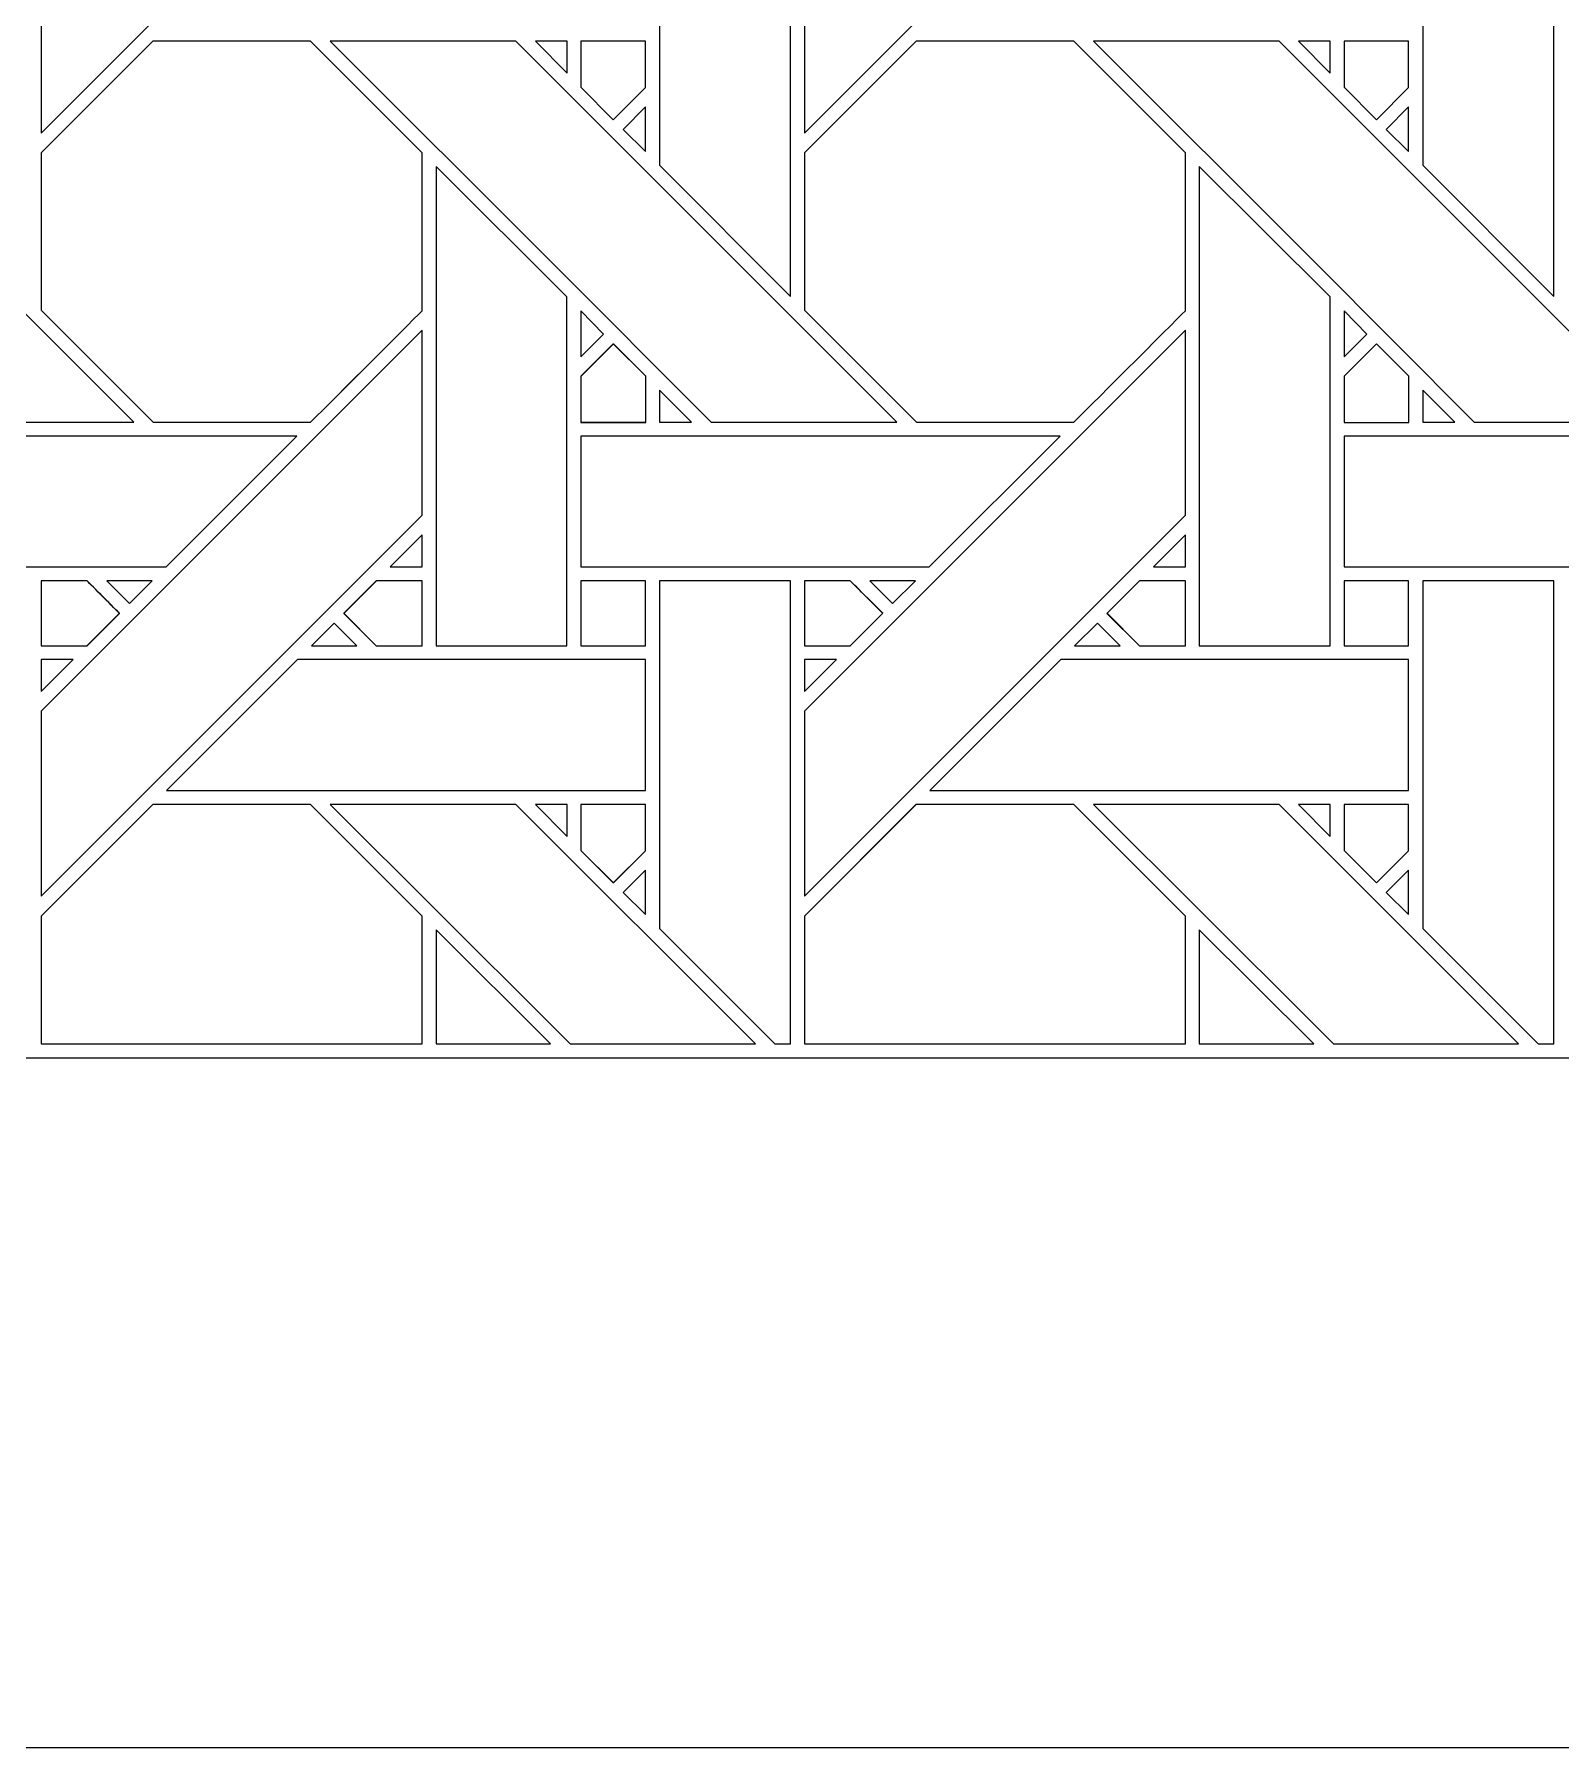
# Model space of a CAD drawing. Header units: inches. Extents: x 3.4 to 21.4, y 0.1 to 18.1.
# Drawn here: x 7.868 to 9.766, y 0.095 to 2.225 of the extents above; entities that cross this region are included whole.
import ezdxf

# ---------------------------------------------------------------- set-up
doc = ezdxf.new("R2010")
doc.units = ezdxf.units.IN
doc.header["$MEASUREMENT"] = 0
doc.layers.add('Design', color=7, linetype='Continuous', lineweight=0)

msp = doc.modelspace()

# ---------------------------------------------------------------- linework, layer by layer
at = {"layer": 'Design'}
for points, knots in [([(3.3829, 18.0948), (3.3829, 18.0948), (3.3829, 0.0948), (3.3829, 0.0948), (3.3829, 0.0948), (21.3829, 0.0948), (21.3829, 0.0948), (21.3829, 0.0948), (21.3829, 18.0948), (21.3829, 18.0948), (21.3829, 18.0948), (3.3829, 18.0948), (3.3829, 18.0948)], [0, 0, 0, 0, 1, 1, 1, 2, 2, 2, 3, 3, 3, 4, 4, 4, 4]), ([(4.2402, 17.2374), (4.2402, 17.2374), (4.2402, 0.9521), (4.2402, 0.9521), (4.2402, 0.9521), (20.5255, 0.9521), (20.5255, 0.9521), (20.5255, 0.9521), (20.5255, 17.2374), (20.5255, 17.2374), (20.5255, 17.2374), (4.2402, 17.2374), (4.2402, 17.2374)], [0, 0, 0, 0, 1, 1, 1, 2, 2, 2, 3, 3, 3, 4, 4, 4, 4]), ([(7.8768, 2.332), (7.8768, 2.332), (8.3504, 2.8056), (8.3504, 2.8056), (8.3504, 2.8056), (8.3504, 2.5756), (8.3504, 2.5756), (8.3504, 2.5756), (7.8768, 2.1019), (7.8768, 2.1019), (7.8768, 2.1019), (7.8768, 2.332), (7.8768, 2.332)], [0, 0, 0, 0, 1, 1, 1, 2, 2, 2, 3, 3, 3, 4, 4, 4, 4]), ([(8.8255, 2.332), (8.8255, 2.332), (9.2992, 2.8056), (9.2992, 2.8056), (9.2992, 2.8056), (9.2992, 2.5756), (9.2992, 2.5756), (9.2992, 2.5756), (8.8255, 2.1019), (8.8255, 2.1019), (8.8255, 2.1019), (8.8255, 2.332), (8.8255, 2.332)], [0, 0, 0, 0, 1, 1, 1, 2, 2, 2, 3, 3, 3, 4, 4, 4, 4]), ([(8.8083, 2.4941), (8.8083, 2.4941), (8.8083, 1.899), (8.8083, 1.899), (8.8083, 1.899), (8.6454, 2.0619), (8.6454, 2.0619), (8.6454, 2.0619), (8.6454, 2.4941), (8.6454, 2.4941), (8.6454, 2.4941), (8.8083, 2.4941), (8.8083, 2.4941)], [0, 0, 0, 0, 1, 1, 1, 2, 2, 2, 3, 3, 3, 4, 4, 4, 4]), ([(9.7571, 2.4941), (9.7571, 2.4941), (9.7571, 1.899), (9.7571, 1.899), (9.7571, 1.899), (9.5942, 2.0619), (9.5942, 2.0619), (9.5942, 2.0619), (9.5942, 2.4941), (9.5942, 2.4941), (9.5942, 2.4941), (9.7571, 2.4941), (9.7571, 2.4941)], [0, 0, 0, 0, 1, 1, 1, 2, 2, 2, 3, 3, 3, 4, 4, 4, 4]), ([(7.5616, 1.9425), (7.5616, 1.9425), (7.2872, 2.2162), (7.2872, 2.2162), (7.2872, 2.2162), (7.5181, 2.2162), (7.5181, 2.2162), (7.5181, 2.2162), (7.9918, 1.7426), (7.9918, 1.7426), (7.9918, 1.7426), (7.7608, 1.7426), (7.7608, 1.7426), (7.7608, 1.7426), (7.5616, 1.9425), (7.5616, 1.9425)], [0, 0, 0, 0, 1, 1, 1, 2, 2, 2, 3, 3, 3, 4, 4, 4, 5, 5, 5, 5]), ([(8.2117, 1.7425), (8.2117, 1.7425), (8.016, 1.7425), (8.016, 1.7425), (8.016, 1.7425), (7.8767, 1.8817), (7.8767, 1.8817), (7.8767, 1.8817), (7.8767, 2.0774), (7.8767, 2.0774), (7.8767, 2.0774), (8.0154, 2.2161), (8.0154, 2.2161), (8.0154, 2.2161), (8.2117, 2.2161), (8.2117, 2.2161), (8.2117, 2.2161), (8.3504, 2.0775), (8.3504, 2.0775), (8.3504, 2.0775), (8.3504, 1.8812), (8.3504, 1.8812), (8.3326, 1.8633), (8.2207, 1.7516), (8.2117, 1.7425)], [0, 0, 0, 0, 1, 1, 1, 2, 2, 2, 3, 3, 3, 4, 4, 4, 5, 5, 5, 6, 6, 6, 7, 7, 7, 8, 8, 8, 8]), ([(7.8768, 1.8818), (7.8768, 1.8818), (7.8768, 2.0775), (7.8768, 2.0775), (7.8768, 2.0775), (8.0154, 2.2161), (8.0154, 2.2161), (8.0154, 2.2161), (8.2117, 2.2161), (8.2117, 2.2161), (8.2117, 2.2161), (8.3504, 2.0775), (8.3504, 2.0775), (8.3504, 2.0775), (8.3504, 1.8812), (8.3504, 1.8812), (8.3324, 1.8632), (8.2206, 1.7515), (8.2117, 1.7425), (8.2117, 1.7425), (8.016, 1.7425), (8.016, 1.7425), (8.016, 1.7425), (7.8768, 1.8818), (7.8768, 1.8818)], [0, 0, 0, 0, 1, 1, 1, 2, 2, 2, 3, 3, 3, 4, 4, 4, 5, 5, 5, 6, 6, 6, 7, 7, 7, 8, 8, 8, 8]), ([(8.5103, 1.9425), (8.5103, 1.9425), (8.2359, 2.2162), (8.2359, 2.2162), (8.2359, 2.2162), (8.4669, 2.2162), (8.4669, 2.2162), (8.4669, 2.2162), (8.9405, 1.7426), (8.9405, 1.7426), (8.9405, 1.7426), (8.7095, 1.7426), (8.7095, 1.7426), (8.7095, 1.7426), (8.5103, 1.9425), (8.5103, 1.9425)], [0, 0, 0, 0, 1, 1, 1, 2, 2, 2, 3, 3, 3, 4, 4, 4, 5, 5, 5, 5]), ([(8.5304, 2.2162), (8.5304, 2.2162), (8.5304, 2.1764), (8.5304, 2.1764), (8.5304, 2.1764), (8.491, 2.2162), (8.491, 2.2162), (8.491, 2.2162), (8.5304, 2.2162), (8.5304, 2.2162)], [0, 0, 0, 0, 1, 1, 1, 2, 2, 2, 3, 3, 3, 3]), ([(8.6278, 2.2162), (8.6278, 2.2162), (8.6278, 2.1586), (8.6278, 2.1586), (8.6278, 2.1586), (8.5879, 2.1186), (8.5879, 2.1186), (8.5879, 2.1186), (8.5476, 2.159), (8.5476, 2.159), (8.5476, 2.159), (8.5476, 2.2162), (8.5476, 2.2162), (8.5476, 2.2162), (8.6278, 2.2162), (8.6278, 2.2162)], [0, 0, 0, 0, 1, 1, 1, 2, 2, 2, 3, 3, 3, 4, 4, 4, 5, 5, 5, 5]), ([(8.5879, 2.1186), (8.5879, 2.1186), (8.5476, 2.159), (8.5476, 2.159), (8.5476, 2.159), (8.5476, 2.2162), (8.5476, 2.2162), (8.5476, 2.2162), (8.6278, 2.2162), (8.6278, 2.2162), (8.6278, 2.2162), (8.6278, 2.1586), (8.6278, 2.1586), (8.6278, 2.1586), (8.5879, 2.1186), (8.5879, 2.1186)], [0, 0, 0, 0, 1, 1, 1, 2, 2, 2, 3, 3, 3, 4, 4, 4, 5, 5, 5, 5]), ([(9.1604, 1.7425), (9.1604, 1.7425), (8.9647, 1.7425), (8.9647, 1.7425), (8.9647, 1.7425), (8.8254, 1.8818), (8.8254, 1.8818), (8.8254, 1.8818), (8.8254, 2.0775), (8.8254, 2.0775), (8.8254, 2.0775), (8.9642, 2.2162), (8.9642, 2.2162), (8.9642, 2.2162), (9.1604, 2.2162), (9.1604, 2.2162), (9.1604, 2.2162), (9.2991, 2.0774), (9.2991, 2.0774), (9.2991, 2.0774), (9.2991, 1.8812), (9.2991, 1.8812), (9.2813, 1.8633), (9.1694, 1.7516), (9.1604, 1.7425)], [0, 0, 0, 0, 1, 1, 1, 2, 2, 2, 3, 3, 3, 4, 4, 4, 5, 5, 5, 6, 6, 6, 7, 7, 7, 8, 8, 8, 8]), ([(8.8254, 1.8818), (8.8254, 1.8818), (8.8254, 2.0775), (8.8254, 2.0775), (8.8254, 2.0775), (8.9642, 2.2162), (8.9642, 2.2162), (8.9642, 2.2162), (9.1604, 2.2162), (9.1604, 2.2162), (9.1604, 2.2162), (9.2991, 2.0774), (9.2991, 2.0774), (9.2991, 2.0774), (9.2991, 1.8812), (9.2991, 1.8812), (9.2813, 1.8633), (9.1694, 1.7516), (9.1604, 1.7425), (9.1604, 1.7425), (8.9647, 1.7425), (8.9647, 1.7425), (8.9647, 1.7425), (8.8254, 1.8818), (8.8254, 1.8818)], [0, 0, 0, 0, 1, 1, 1, 2, 2, 2, 3, 3, 3, 4, 4, 4, 5, 5, 5, 6, 6, 6, 7, 7, 7, 8, 8, 8, 8]), ([(9.459, 1.9425), (9.459, 1.9425), (9.1847, 2.2162), (9.1847, 2.2162), (9.1847, 2.2162), (9.4156, 2.2162), (9.4156, 2.2162), (9.4156, 2.2162), (9.8892, 1.7426), (9.8892, 1.7426), (9.8892, 1.7426), (9.6582, 1.7426), (9.6582, 1.7426), (9.6582, 1.7426), (9.459, 1.9425), (9.459, 1.9425)], [0, 0, 0, 0, 1, 1, 1, 2, 2, 2, 3, 3, 3, 4, 4, 4, 5, 5, 5, 5]), ([(9.4791, 2.2162), (9.4791, 2.2162), (9.4791, 2.1764), (9.4791, 2.1764), (9.4791, 2.1764), (9.4397, 2.2162), (9.4397, 2.2162), (9.4397, 2.2162), (9.4791, 2.2162), (9.4791, 2.2162)], [0, 0, 0, 0, 1, 1, 1, 2, 2, 2, 3, 3, 3, 3]), ([(9.5766, 2.2162), (9.5766, 2.2162), (9.5766, 2.1586), (9.5766, 2.1586), (9.5766, 2.1586), (9.5366, 2.1186), (9.5366, 2.1186), (9.5366, 2.1186), (9.4963, 2.159), (9.4963, 2.159), (9.4963, 2.159), (9.4963, 2.2162), (9.4963, 2.2162), (9.4963, 2.2162), (9.5766, 2.2162), (9.5766, 2.2162)], [0, 0, 0, 0, 1, 1, 1, 2, 2, 2, 3, 3, 3, 4, 4, 4, 5, 5, 5, 5]), ([(9.5366, 2.1186), (9.5366, 2.1186), (9.4963, 2.159), (9.4963, 2.159), (9.4963, 2.159), (9.4963, 2.2162), (9.4963, 2.2162), (9.4963, 2.2162), (9.5766, 2.2162), (9.5766, 2.2162), (9.5766, 2.2162), (9.5766, 2.1586), (9.5766, 2.1586), (9.5766, 2.1586), (9.5366, 2.1186), (9.5366, 2.1186)], [0, 0, 0, 0, 1, 1, 1, 2, 2, 2, 3, 3, 3, 4, 4, 4, 5, 5, 5, 5]), ([(8.6279, 2.1344), (8.6279, 2.1344), (8.6279, 2.0792), (8.6279, 2.0792), (8.6279, 2.0792), (8.6001, 2.1066), (8.6001, 2.1066), (8.6001, 2.1066), (8.6279, 2.1344), (8.6279, 2.1344)], [0, 0, 0, 0, 1, 1, 1, 2, 2, 2, 3, 3, 3, 3]), ([(9.5766, 2.1344), (9.5766, 2.1344), (9.5766, 2.0792), (9.5766, 2.0792), (9.5766, 2.0792), (9.5488, 2.1066), (9.5488, 2.1066), (9.5488, 2.1066), (9.5766, 2.1344), (9.5766, 2.1344)], [0, 0, 0, 0, 1, 1, 1, 2, 2, 2, 3, 3, 3, 3]), ([(8.5303, 1.8983), (8.5303, 1.8983), (8.5303, 1.4646), (8.5303, 1.4646), (8.5303, 1.4646), (8.3676, 1.4646), (8.3676, 1.4646), (8.3676, 1.4646), (8.3676, 2.0604), (8.3676, 2.0604), (8.3676, 2.0604), (8.5303, 1.8983), (8.5303, 1.8983)], [0, 0, 0, 0, 1, 1, 1, 2, 2, 2, 3, 3, 3, 4, 4, 4, 4]), ([(9.4791, 1.8983), (9.4791, 1.8983), (9.4791, 1.4646), (9.4791, 1.4646), (9.4791, 1.4646), (9.3163, 1.4646), (9.3163, 1.4646), (9.3163, 1.4646), (9.3163, 2.0604), (9.3163, 2.0604), (9.3163, 2.0604), (9.4791, 1.8983), (9.4791, 1.8983)], [0, 0, 0, 0, 1, 1, 1, 2, 2, 2, 3, 3, 3, 4, 4, 4, 4]), ([(8.5476, 1.824), (8.5476, 1.824), (8.5476, 1.8808), (8.5476, 1.8808), (8.5476, 1.8808), (8.5758, 1.8522), (8.5758, 1.8522), (8.5758, 1.8522), (8.5476, 1.824), (8.5476, 1.824)], [0, 0, 0, 0, 1, 1, 1, 2, 2, 2, 3, 3, 3, 3]), ([(9.4964, 1.824), (9.4964, 1.824), (9.4964, 1.8808), (9.4964, 1.8808), (9.4964, 1.8808), (9.5246, 1.8522), (9.5246, 1.8522), (9.5246, 1.8522), (9.4964, 1.824), (9.4964, 1.824)], [0, 0, 0, 0, 1, 1, 1, 2, 2, 2, 3, 3, 3, 3]), ([(7.8768, 1.3833), (7.8768, 1.3833), (8.3504, 1.8569), (8.3504, 1.8569), (8.3504, 1.8569), (8.3504, 1.6268), (8.3504, 1.6268), (8.3504, 1.6268), (7.8768, 1.1532), (7.8768, 1.1532), (7.8768, 1.1532), (7.8768, 1.3833), (7.8768, 1.3833)], [0, 0, 0, 0, 1, 1, 1, 2, 2, 2, 3, 3, 3, 4, 4, 4, 4]), ([(9.2992, 1.8569), (9.2992, 1.8569), (9.2992, 1.6268), (9.2992, 1.6268), (9.2992, 1.6268), (8.8255, 1.1532), (8.8255, 1.1532), (8.8255, 1.1532), (8.8255, 1.3833), (8.8255, 1.3833), (8.8255, 1.3833), (9.2992, 1.8569), (9.2992, 1.8569)], [0, 0, 0, 0, 1, 1, 1, 2, 2, 2, 3, 3, 3, 4, 4, 4, 4]), ([(8.5475, 1.7422), (8.5475, 1.7422), (8.5475, 1.7995), (8.5475, 1.7995), (8.5475, 1.7995), (8.5879, 1.8399), (8.5879, 1.8399), (8.5879, 1.8399), (8.6282, 1.7996), (8.6282, 1.7996), (8.6282, 1.7996), (8.6282, 1.7422), (8.6282, 1.7422), (8.6282, 1.7422), (8.5475, 1.7422), (8.5475, 1.7422)], [0, 0, 0, 0, 1, 1, 1, 2, 2, 2, 3, 3, 3, 4, 4, 4, 5, 5, 5, 5]), ([(8.588, 1.84), (8.588, 1.84), (8.6282, 1.7996), (8.6282, 1.7996), (8.6282, 1.7996), (8.6282, 1.7425), (8.6282, 1.7425), (8.6282, 1.7425), (8.5476, 1.7425), (8.5476, 1.7425), (8.5476, 1.7425), (8.5476, 1.7996), (8.5476, 1.7996), (8.5476, 1.7996), (8.588, 1.84), (8.588, 1.84)], [0, 0, 0, 0, 1, 1, 1, 2, 2, 2, 3, 3, 3, 4, 4, 4, 5, 5, 5, 5]), ([(9.4963, 1.7423), (9.4963, 1.7423), (9.4963, 1.7996), (9.4963, 1.7996), (9.4963, 1.7996), (9.5367, 1.84), (9.5367, 1.84), (9.5367, 1.84), (9.577, 1.7996), (9.577, 1.7996), (9.577, 1.7996), (9.577, 1.7423), (9.577, 1.7423), (9.577, 1.7423), (9.4963, 1.7423), (9.4963, 1.7423)], [0, 0, 0, 0, 1, 1, 1, 2, 2, 2, 3, 3, 3, 4, 4, 4, 5, 5, 5, 5]), ([(9.4963, 1.7423), (9.4963, 1.7423), (9.4963, 1.7996), (9.4963, 1.7996), (9.4963, 1.7996), (9.5366, 1.8399), (9.5366, 1.8399), (9.5366, 1.8399), (9.577, 1.7996), (9.577, 1.7996), (9.577, 1.7996), (9.577, 1.7423), (9.577, 1.7423), (9.577, 1.7423), (9.4963, 1.7423), (9.4963, 1.7423)], [0, 0, 0, 0, 1, 1, 1, 2, 2, 2, 3, 3, 3, 4, 4, 4, 5, 5, 5, 5]), ([(8.6853, 1.7426), (8.6853, 1.7426), (8.6455, 1.7426), (8.6455, 1.7426), (8.6455, 1.7426), (8.6455, 1.7824), (8.6455, 1.7824), (8.6455, 1.7824), (8.6853, 1.7426), (8.6853, 1.7426)], [0, 0, 0, 0, 1, 1, 1, 2, 2, 2, 3, 3, 3, 3]), ([(9.634, 1.7426), (9.634, 1.7426), (9.5943, 1.7426), (9.5943, 1.7426), (9.5943, 1.7426), (9.5943, 1.7824), (9.5943, 1.7824), (9.5943, 1.7824), (9.634, 1.7426), (9.634, 1.7426)], [0, 0, 0, 0, 1, 1, 1, 2, 2, 2, 3, 3, 3, 3]), ([(7.5989, 1.5626), (7.5989, 1.5626), (7.5989, 1.7254), (7.5989, 1.7254), (7.5989, 1.7254), (8.1946, 1.7254), (8.1946, 1.7254), (8.1946, 1.7254), (8.0319, 1.5626), (8.0319, 1.5626), (8.0319, 1.5626), (7.5989, 1.5626), (7.5989, 1.5626)], [0, 0, 0, 0, 1, 1, 1, 2, 2, 2, 3, 3, 3, 4, 4, 4, 4]), ([(8.5476, 1.5626), (8.5476, 1.5626), (8.5476, 1.7254), (8.5476, 1.7254), (8.5476, 1.7254), (9.1433, 1.7254), (9.1433, 1.7254), (9.1433, 1.7254), (8.9806, 1.5626), (8.9806, 1.5626), (8.9806, 1.5626), (8.5476, 1.5626), (8.5476, 1.5626)], [0, 0, 0, 0, 1, 1, 1, 2, 2, 2, 3, 3, 3, 4, 4, 4, 4]), ([(9.4964, 1.5626), (9.4964, 1.5626), (9.4964, 1.7254), (9.4964, 1.7254), (9.4964, 1.7254), (10.0921, 1.7254), (10.0921, 1.7254), (10.0921, 1.7254), (9.9293, 1.5626), (9.9293, 1.5626), (9.9293, 1.5626), (9.4964, 1.5626), (9.4964, 1.5626)], [0, 0, 0, 0, 1, 1, 1, 2, 2, 2, 3, 3, 3, 4, 4, 4, 4]), ([(8.3107, 1.5627), (8.3107, 1.5627), (8.3504, 1.6024), (8.3504, 1.6024), (8.3504, 1.6024), (8.3504, 1.5627), (8.3504, 1.5627), (8.3504, 1.5627), (8.3107, 1.5627), (8.3107, 1.5627)], [0, 0, 0, 0, 1, 1, 1, 2, 2, 2, 3, 3, 3, 3]), ([(9.2594, 1.5627), (9.2594, 1.5627), (9.2992, 1.6024), (9.2992, 1.6024), (9.2992, 1.6024), (9.2992, 1.5627), (9.2992, 1.5627), (9.2992, 1.5627), (9.2594, 1.5627), (9.2594, 1.5627)], [0, 0, 0, 0, 1, 1, 1, 2, 2, 2, 3, 3, 3, 3]), ([(7.9741, 1.5049), (7.9741, 1.5049), (7.9336, 1.4645), (7.9336, 1.4645), (7.9336, 1.4645), (7.8767, 1.4645), (7.8767, 1.4645), (7.8767, 1.4645), (7.8767, 1.5453), (7.8767, 1.5453), (7.8767, 1.5453), (7.9337, 1.5453), (7.9337, 1.5453), (7.9389, 1.5401), (7.9696, 1.5093), (7.9741, 1.5049)], [0, 0, 0, 0, 1, 1, 1, 2, 2, 2, 3, 3, 3, 4, 4, 4, 5, 5, 5, 5]), ([(7.8768, 1.4646), (7.8768, 1.4646), (7.8768, 1.5454), (7.8768, 1.5454), (7.8768, 1.5454), (7.9338, 1.5454), (7.9338, 1.5454), (7.9391, 1.5402), (7.9698, 1.5093), (7.9742, 1.505), (7.9742, 1.505), (7.9337, 1.4646), (7.9337, 1.4646), (7.9337, 1.4646), (7.8768, 1.4646), (7.8768, 1.4646)], [0, 0, 0, 0, 1, 1, 1, 2, 2, 2, 3, 3, 3, 4, 4, 4, 5, 5, 5, 5]), ([(7.9582, 1.5454), (7.9582, 1.5454), (8.0146, 1.5454), (8.0146, 1.5454), (8.0146, 1.5454), (7.9864, 1.5172), (7.9864, 1.5172), (7.9864, 1.5172), (7.9582, 1.5454), (7.9582, 1.5454)], [0, 0, 0, 0, 1, 1, 1, 2, 2, 2, 3, 3, 3, 3]), ([(8.3503, 1.5453), (8.3503, 1.5453), (8.3503, 1.4645), (8.3503, 1.4645), (8.3503, 1.4645), (8.2932, 1.4645), (8.2932, 1.4645), (8.2932, 1.4645), (8.2529, 1.5048), (8.2529, 1.5048), (8.2529, 1.5048), (8.2933, 1.5453), (8.2933, 1.5453), (8.2933, 1.5453), (8.3503, 1.5453), (8.3503, 1.5453)], [0, 0, 0, 0, 1, 1, 1, 2, 2, 2, 3, 3, 3, 4, 4, 4, 5, 5, 5, 5]), ([(8.253, 1.505), (8.253, 1.505), (8.2934, 1.5454), (8.2934, 1.5454), (8.2934, 1.5454), (8.3504, 1.5454), (8.3504, 1.5454), (8.3504, 1.5454), (8.3504, 1.4646), (8.3504, 1.4646), (8.3504, 1.4646), (8.2933, 1.4646), (8.2933, 1.4646), (8.2933, 1.4646), (8.253, 1.505), (8.253, 1.505)], [0, 0, 0, 0, 1, 1, 1, 2, 2, 2, 3, 3, 3, 4, 4, 4, 5, 5, 5, 5]), ([(8.5475, 1.4645), (8.5475, 1.4645), (8.5475, 1.5453), (8.5475, 1.5453), (8.5475, 1.5453), (8.6278, 1.5453), (8.6278, 1.5453), (8.6278, 1.5453), (8.6278, 1.4645), (8.6278, 1.4645), (8.6278, 1.4645), (8.5475, 1.4645), (8.5475, 1.4645)], [0, 0, 0, 0, 1, 1, 1, 2, 2, 2, 3, 3, 3, 4, 4, 4, 4]), ([(8.5476, 1.4646), (8.5476, 1.4646), (8.5476, 1.5454), (8.5476, 1.5454), (8.5476, 1.5454), (8.6279, 1.5454), (8.6279, 1.5454), (8.6279, 1.5454), (8.6279, 1.4646), (8.6279, 1.4646), (8.6279, 1.4646), (8.5476, 1.4646), (8.5476, 1.4646)], [0, 0, 0, 0, 1, 1, 1, 2, 2, 2, 3, 3, 3, 4, 4, 4, 4]), ([(8.6454, 1.5454), (8.6454, 1.5454), (8.8083, 1.5454), (8.8083, 1.5454), (8.8083, 1.5454), (8.8083, 0.9698), (8.8083, 0.9698), (8.8083, 0.9698), (8.7888, 0.9698), (8.7888, 0.9698), (8.7888, 0.9698), (8.6454, 1.1132), (8.6454, 1.1132), (8.6454, 1.1132), (8.6454, 1.5454), (8.6454, 1.5454)], [0, 0, 0, 0, 1, 1, 1, 2, 2, 2, 3, 3, 3, 4, 4, 4, 5, 5, 5, 5]), ([(8.9229, 1.505), (8.9229, 1.505), (8.8824, 1.4645), (8.8824, 1.4645), (8.8824, 1.4645), (8.8255, 1.4645), (8.8255, 1.4645), (8.8255, 1.4645), (8.8255, 1.5453), (8.8255, 1.5453), (8.8255, 1.5453), (8.8825, 1.5453), (8.8825, 1.5453), (8.8825, 1.5453), (8.9229, 1.505), (8.9229, 1.505)], [0, 0, 0, 0, 1, 1, 1, 2, 2, 2, 3, 3, 3, 4, 4, 4, 5, 5, 5, 5]), ([(8.9229, 1.505), (8.9229, 1.505), (8.8824, 1.4645), (8.8824, 1.4645), (8.8824, 1.4645), (8.8255, 1.4645), (8.8255, 1.4645), (8.8255, 1.4645), (8.8255, 1.5453), (8.8255, 1.5453), (8.8255, 1.5453), (8.8825, 1.5453), (8.8825, 1.5453), (8.8879, 1.54), (8.9186, 1.5092), (8.9229, 1.505)], [0, 0, 0, 0, 1, 1, 1, 2, 2, 2, 3, 3, 3, 4, 4, 4, 5, 5, 5, 5]), ([(8.9069, 1.5454), (8.9069, 1.5454), (8.9634, 1.5454), (8.9634, 1.5454), (8.9634, 1.5454), (8.9351, 1.5172), (8.9351, 1.5172), (8.9351, 1.5172), (8.9069, 1.5454), (8.9069, 1.5454)], [0, 0, 0, 0, 1, 1, 1, 2, 2, 2, 3, 3, 3, 3]), ([(9.2991, 1.5453), (9.2991, 1.5453), (9.2991, 1.4645), (9.2991, 1.4645), (9.2991, 1.4645), (9.242, 1.4645), (9.242, 1.4645), (9.242, 1.4645), (9.2016, 1.5048), (9.2016, 1.5048), (9.2016, 1.5048), (9.242, 1.5453), (9.242, 1.5453), (9.242, 1.5453), (9.2991, 1.5453), (9.2991, 1.5453)], [0, 0, 0, 0, 1, 1, 1, 2, 2, 2, 3, 3, 3, 4, 4, 4, 5, 5, 5, 5]), ([(9.2017, 1.505), (9.2017, 1.505), (9.2421, 1.5454), (9.2421, 1.5454), (9.2421, 1.5454), (9.2992, 1.5454), (9.2992, 1.5454), (9.2992, 1.5454), (9.2992, 1.4646), (9.2992, 1.4646), (9.2992, 1.4646), (9.242, 1.4646), (9.242, 1.4646), (9.242, 1.4646), (9.2017, 1.505), (9.2017, 1.505)], [0, 0, 0, 0, 1, 1, 1, 2, 2, 2, 3, 3, 3, 4, 4, 4, 5, 5, 5, 5]), ([(9.4963, 1.4645), (9.4963, 1.4645), (9.4963, 1.5454), (9.4963, 1.5454), (9.4963, 1.5454), (9.5766, 1.5454), (9.5766, 1.5454), (9.5766, 1.5454), (9.5766, 1.4645), (9.5766, 1.4645), (9.5766, 1.4645), (9.4963, 1.4645), (9.4963, 1.4645)], [0, 0, 0, 0, 1, 1, 1, 2, 2, 2, 3, 3, 3, 4, 4, 4, 4]), ([(9.4963, 1.5454), (9.4963, 1.5454), (9.5766, 1.5454), (9.5766, 1.5454), (9.5766, 1.5454), (9.5766, 1.4645), (9.5766, 1.4645), (9.5766, 1.4645), (9.4963, 1.4645), (9.4963, 1.4645), (9.4963, 1.4645), (9.4963, 1.5454), (9.4963, 1.5454)], [0, 0, 0, 0, 1, 1, 1, 2, 2, 2, 3, 3, 3, 4, 4, 4, 4]), ([(9.7571, 0.9698), (9.7571, 0.9698), (9.7376, 0.9698), (9.7376, 0.9698), (9.7376, 0.9698), (9.5942, 1.1132), (9.5942, 1.1132), (9.5942, 1.1132), (9.5942, 1.5454), (9.5942, 1.5454), (9.5942, 1.5454), (9.7571, 1.5454), (9.7571, 1.5454), (9.7571, 1.5454), (9.7571, 0.9698), (9.7571, 0.9698)], [0, 0, 0, 0, 1, 1, 1, 2, 2, 2, 3, 3, 3, 4, 4, 4, 5, 5, 5, 5]), ([(8.2409, 1.4929), (8.2409, 1.4929), (8.2691, 1.4646), (8.2691, 1.4646), (8.2691, 1.4646), (8.2126, 1.4646), (8.2126, 1.4646), (8.2126, 1.4646), (8.2409, 1.4929), (8.2409, 1.4929)], [0, 0, 0, 0, 1, 1, 1, 2, 2, 2, 3, 3, 3, 3]), ([(9.2178, 1.4646), (9.2178, 1.4646), (9.1613, 1.4646), (9.1613, 1.4646), (9.1613, 1.4646), (9.1896, 1.4929), (9.1896, 1.4929), (9.1896, 1.4929), (9.2178, 1.4646), (9.2178, 1.4646)], [0, 0, 0, 0, 1, 1, 1, 2, 2, 2, 3, 3, 3, 3]), ([(7.9166, 1.4475), (7.9166, 1.4475), (7.8768, 1.4076), (7.8768, 1.4076), (7.8768, 1.4076), (7.8768, 1.4475), (7.8768, 1.4475), (7.8768, 1.4475), (7.9166, 1.4475), (7.9166, 1.4475)], [0, 0, 0, 0, 1, 1, 1, 2, 2, 2, 3, 3, 3, 3]), ([(8.0326, 1.2847), (8.0326, 1.2847), (8.1955, 1.4475), (8.1955, 1.4475), (8.1955, 1.4475), (8.6279, 1.4475), (8.6279, 1.4475), (8.6279, 1.4475), (8.6279, 1.2847), (8.6279, 1.2847), (8.6279, 1.2847), (8.0326, 1.2847), (8.0326, 1.2847)], [0, 0, 0, 0, 1, 1, 1, 2, 2, 2, 3, 3, 3, 4, 4, 4, 4]), ([(8.8653, 1.4475), (8.8653, 1.4475), (8.8255, 1.4076), (8.8255, 1.4076), (8.8255, 1.4076), (8.8255, 1.4475), (8.8255, 1.4475), (8.8255, 1.4475), (8.8653, 1.4475), (8.8653, 1.4475)], [0, 0, 0, 0, 1, 1, 1, 2, 2, 2, 3, 3, 3, 3]), ([(8.9813, 1.2847), (8.9813, 1.2847), (9.1442, 1.4475), (9.1442, 1.4475), (9.1442, 1.4475), (9.5766, 1.4475), (9.5766, 1.4475), (9.5766, 1.4475), (9.5766, 1.2847), (9.5766, 1.2847), (9.5766, 1.2847), (8.9813, 1.2847), (8.9813, 1.2847)], [0, 0, 0, 0, 1, 1, 1, 2, 2, 2, 3, 3, 3, 4, 4, 4, 4]), ([(8.3504, 0.9698), (8.3504, 0.9698), (7.8767, 0.9698), (7.8767, 0.9698), (7.8767, 0.9698), (7.8767, 1.1287), (7.8767, 1.1287), (7.8767, 1.1287), (8.0155, 1.2675), (8.0155, 1.2675), (8.0155, 1.2675), (8.2117, 1.2675), (8.2117, 1.2675), (8.2117, 1.2675), (8.3504, 1.1287), (8.3504, 1.1287), (8.3504, 1.1287), (8.3504, 0.9698), (8.3504, 0.9698)], [0, 0, 0, 0, 1, 1, 1, 2, 2, 2, 3, 3, 3, 4, 4, 4, 5, 5, 5, 6, 6, 6, 6]), ([(7.8767, 0.9698), (7.8767, 0.9698), (7.8767, 1.1287), (7.8767, 1.1287), (7.8767, 1.1287), (8.0154, 1.2674), (8.0154, 1.2674), (8.0154, 1.2674), (8.2116, 1.2674), (8.2116, 1.2674), (8.2116, 1.2674), (8.3504, 1.1287), (8.3504, 1.1287), (8.3504, 1.1287), (8.3504, 0.9698), (8.3504, 0.9698), (8.3504, 0.9698), (7.8767, 0.9698), (7.8767, 0.9698)], [0, 0, 0, 0, 1, 1, 1, 2, 2, 2, 3, 3, 3, 4, 4, 4, 5, 5, 5, 6, 6, 6, 6]), ([(8.5103, 0.9938), (8.5103, 0.9938), (8.2359, 1.2675), (8.2359, 1.2675), (8.2359, 1.2675), (8.4669, 1.2675), (8.4669, 1.2675), (8.4669, 1.2675), (8.7646, 0.9698), (8.7646, 0.9698), (8.7646, 0.9698), (8.5342, 0.9698), (8.5342, 0.9698), (8.5342, 0.9698), (8.5103, 0.9938), (8.5103, 0.9938)], [0, 0, 0, 0, 1, 1, 1, 2, 2, 2, 3, 3, 3, 4, 4, 4, 5, 5, 5, 5]), ([(8.5304, 1.2675), (8.5304, 1.2675), (8.5304, 1.2277), (8.5304, 1.2277), (8.5304, 1.2277), (8.491, 1.2675), (8.491, 1.2675), (8.491, 1.2675), (8.5304, 1.2675), (8.5304, 1.2675)], [0, 0, 0, 0, 1, 1, 1, 2, 2, 2, 3, 3, 3, 3]), ([(8.6278, 1.2674), (8.6278, 1.2674), (8.6278, 1.2098), (8.6278, 1.2098), (8.6278, 1.2098), (8.5879, 1.1698), (8.5879, 1.1698), (8.5879, 1.1698), (8.5475, 1.2102), (8.5475, 1.2102), (8.5475, 1.2102), (8.5475, 1.2674), (8.5475, 1.2674), (8.5475, 1.2674), (8.6278, 1.2674), (8.6278, 1.2674)], [0, 0, 0, 0, 1, 1, 1, 2, 2, 2, 3, 3, 3, 4, 4, 4, 5, 5, 5, 5]), ([(8.588, 1.17), (8.588, 1.17), (8.5476, 1.2103), (8.5476, 1.2103), (8.5476, 1.2103), (8.5476, 1.2675), (8.5476, 1.2675), (8.5476, 1.2675), (8.6279, 1.2675), (8.6279, 1.2675), (8.6279, 1.2675), (8.6279, 1.2099), (8.6279, 1.2099), (8.6279, 1.2099), (8.588, 1.17), (8.588, 1.17)], [0, 0, 0, 0, 1, 1, 1, 2, 2, 2, 3, 3, 3, 4, 4, 4, 5, 5, 5, 5]), ([(8.8254, 0.9698), (8.8254, 0.9698), (8.8254, 1.1287), (8.8254, 1.1287), (8.8254, 1.1287), (8.9642, 1.2675), (8.9642, 1.2675), (8.9642, 1.2675), (9.1604, 1.2675), (9.1604, 1.2675), (9.1604, 1.2675), (9.2991, 1.1287), (9.2991, 1.1287), (9.2991, 1.1287), (9.2991, 0.9698), (9.2991, 0.9698), (9.2991, 0.9698), (8.8254, 0.9698), (8.8254, 0.9698)], [0, 0, 0, 0, 1, 1, 1, 2, 2, 2, 3, 3, 3, 4, 4, 4, 5, 5, 5, 6, 6, 6, 6]), ([(8.8254, 0.9698), (8.8254, 0.9698), (8.8254, 1.1287), (8.8254, 1.1287), (8.8254, 1.1287), (8.9641, 1.2674), (8.9641, 1.2674), (8.9641, 1.2674), (9.1603, 1.2674), (9.1603, 1.2674), (9.1603, 1.2674), (9.2991, 1.1287), (9.2991, 1.1287), (9.2991, 1.1287), (9.2991, 0.9698), (9.2991, 0.9698), (9.2991, 0.9698), (8.8254, 0.9698), (8.8254, 0.9698)], [0, 0, 0, 0, 1, 1, 1, 2, 2, 2, 3, 3, 3, 4, 4, 4, 5, 5, 5, 6, 6, 6, 6]), ([(9.459, 0.9938), (9.459, 0.9938), (9.1847, 1.2675), (9.1847, 1.2675), (9.1847, 1.2675), (9.4156, 1.2675), (9.4156, 1.2675), (9.4156, 1.2675), (9.7133, 0.9698), (9.7133, 0.9698), (9.7133, 0.9698), (9.483, 0.9698), (9.483, 0.9698), (9.483, 0.9698), (9.459, 0.9938), (9.459, 0.9938)], [0, 0, 0, 0, 1, 1, 1, 2, 2, 2, 3, 3, 3, 4, 4, 4, 5, 5, 5, 5]), ([(9.4791, 1.2675), (9.4791, 1.2675), (9.4791, 1.2277), (9.4791, 1.2277), (9.4791, 1.2277), (9.4397, 1.2675), (9.4397, 1.2675), (9.4397, 1.2675), (9.4791, 1.2675), (9.4791, 1.2675)], [0, 0, 0, 0, 1, 1, 1, 2, 2, 2, 3, 3, 3, 3]), ([(9.4963, 1.2675), (9.4963, 1.2675), (9.5766, 1.2675), (9.5766, 1.2675), (9.5766, 1.2675), (9.5766, 1.2099), (9.5766, 1.2099), (9.5766, 1.2099), (9.5366, 1.1698), (9.5366, 1.1698), (9.5366, 1.1698), (9.4963, 1.2102), (9.4963, 1.2102), (9.4963, 1.2102), (9.4963, 1.2675), (9.4963, 1.2675)], [0, 0, 0, 0, 1, 1, 1, 2, 2, 2, 3, 3, 3, 4, 4, 4, 5, 5, 5, 5]), ([(9.5367, 1.17), (9.5367, 1.17), (9.4963, 1.2102), (9.4963, 1.2102), (9.4963, 1.2102), (9.4963, 1.2675), (9.4963, 1.2675), (9.4963, 1.2675), (9.5766, 1.2675), (9.5766, 1.2675), (9.5766, 1.2675), (9.5766, 1.2099), (9.5766, 1.2099), (9.5766, 1.2099), (9.5367, 1.17), (9.5367, 1.17)], [0, 0, 0, 0, 1, 1, 1, 2, 2, 2, 3, 3, 3, 4, 4, 4, 5, 5, 5, 5]), ([(8.6279, 1.1857), (8.6279, 1.1857), (8.6279, 1.1305), (8.6279, 1.1305), (8.6279, 1.1305), (8.6001, 1.1579), (8.6001, 1.1579), (8.6001, 1.1579), (8.6279, 1.1857), (8.6279, 1.1857)], [0, 0, 0, 0, 1, 1, 1, 2, 2, 2, 3, 3, 3, 3]), ([(9.5766, 1.1857), (9.5766, 1.1857), (9.5766, 1.1305), (9.5766, 1.1305), (9.5766, 1.1305), (9.5488, 1.1579), (9.5488, 1.1579), (9.5488, 1.1579), (9.5766, 1.1857), (9.5766, 1.1857)], [0, 0, 0, 0, 1, 1, 1, 2, 2, 2, 3, 3, 3, 3]), ([(8.3676, 0.9698), (8.3676, 0.9698), (8.3676, 1.1117), (8.3676, 1.1117), (8.3676, 1.1117), (8.51, 0.9698), (8.51, 0.9698), (8.51, 0.9698), (8.3676, 0.9698), (8.3676, 0.9698)], [0, 0, 0, 0, 1, 1, 1, 2, 2, 2, 3, 3, 3, 3]), ([(9.3163, 0.9698), (9.3163, 0.9698), (9.3163, 1.1117), (9.3163, 1.1117), (9.3163, 1.1117), (9.4588, 0.9698), (9.4588, 0.9698), (9.4588, 0.9698), (9.3163, 0.9698), (9.3163, 0.9698)], [0, 0, 0, 0, 1, 1, 1, 2, 2, 2, 3, 3, 3, 3])]:
    msp.add_open_spline(points, degree=3, knots=knots, dxfattribs=at)

doc.saveas('drawing.dxf')
